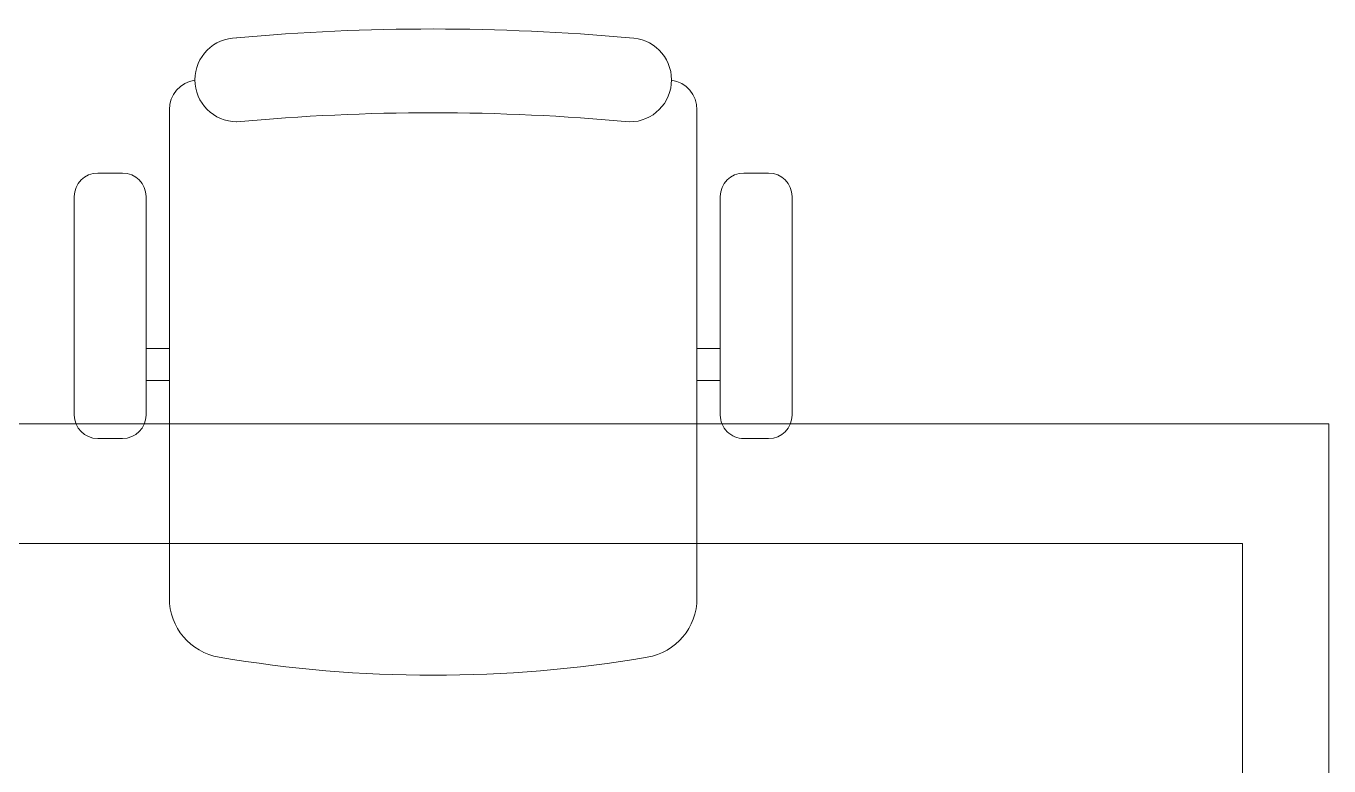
# Model space of a CAD drawing. Header units: metres. Extents: x 75097 to 220695, y -1557923 to -1361206.
# Drawn here: x 89161 to 90250, y -1447359 to -1446740 of the extents above; entities that cross this region are included whole.
import ezdxf

# ---------------------------------------------------------------- set-up
doc = ezdxf.new("R2010")
doc.units = ezdxf.units.M
doc.layers.get('0').update_dxf_attribs({"lineweight": 0})
doc.layers.add('A-100 - Copy$0$Medical Equipment and Furniture', color=8, linetype='Continuous', lineweight=0)
doc.layers.add('A-100 - Copy$0$NEW', color=8, linetype='Continuous', lineweight=5)

# ---------------------------------------------------------------- blocks, each defined once
blk = doc.blocks.new('*X81')
for p, q in [((5, 3), (5, 3)), ((5, 3), (5, 3)), ((5, 3), (5, 3)), ((5, 3), (5, 3)), ((5, 3), (5, 3)), ((5, 3), (5, 3)), ((5, 3), (5, 3)), ((5, 3), (5, 3)), ((5, 3), (5, 3)), ((5, 3), (5, 3)), ((5, 3), (5, 3)), ((5, 3), (5, 3)), ((5, 3), (5, 3)), ((5, 3), (5, 3)), ((5, 3), (5, 3)), ((5, 3), (5, 3)), ((5, 3), (5, 3)), ((5, 3), (5, 3)), ((5, 3), (5, 3)), ((5, 3), (5, 3)), ((5, 3), (5, 3)), ((5, 3), (5, 3)), ((5, 3), (5, 3)), ((5, 3), (5, 3)), ((5, 3), (5, 3)), ((5, 3), (5, 3)), ((5, 3), (5, 3)), ((5, 3), (5, 3)), ((5, 3), (5, 3)), ((5, 3), (5, 3)), ((5, 3), (5, 3)), ((5, 3), (5, 3)), ((5, 3), (5, 3)), ((5, 3), (5, 3)), ((5, 3), (5, 3)), ((5, 3), (5, 3)), ((5, 3), (5, 3)), ((5, 3), (5, 3)), ((5, 3), (5, 3)), ((5, 3), (5, 3)), ((5, 3), (5, 3)), ((5, 3), (5, 3)), ((5, 3), (5, 3)), ((5, 3), (5, 3)), ((5, 3), (5, 3)), ((5, 3), (5, 3)), ((5, 3), (5, 3)), ((5, 3), (5, 3)), ((5, 3), (5, 3)), ((5, 3), (5, 3)), ((5, 3), (5, 3)), ((5, 3), (5, 3)), ((5, 3), (5, 3)), ((5, 3), (5, 3)), ((5, 3), (5, 3)), ((5, 3), (5, 3)), ((5, 3), (5, 3)), ((5, 3), (5, 3)), ((5, 3), (5, 3)), ((5, 3), (5, 3)), ((5, 3), (5, 3)), ((5, 3), (5, 3)), ((5, 3), (5, 3)), ((5, 3), (5, 3)), ((5, 3), (5, 3)), ((5, 3), (5, 3)), ((6, 3), (5, 3)), ((5, 3), (5, 3)), ((6, 3), (5, 3)), ((5, 3), (5, 3)), ((6, 3), (5, 3)), ((5, 3), (5, 3)), ((6, 3), (5, 3)), ((5, 3), (5, 3)), ((5, 3), (5, 3)), ((5, 3), (5, 3)), ((5, 3), (5, 3)), ((5, 3), (5, 3)), ((5, 3), (5, 3)), ((5, 3), (5, 3)), ((5, 3), (5, 3)), ((5, 3), (5, 3)), ((5, 3), (5, 3)), ((5, 3), (5, 3)), ((5, 3), (5, 3)), ((5, 3), (5, 3)), ((5, 3), (5, 3)), ((5, 3), (5, 3)), ((5, 3), (5, 3)), ((5, 3), (5, 3)), ((5, 3), (5, 3)), ((5, 3), (5, 3)), ((5, 3), (5, 3)), ((5, 3), (5, 3)), ((5, 3), (5, 3)), ((5, 3), (5, 3)), ((6, 3), (6, 3)), ((6, 3), (6, 3)), ((6, 3), (6, 3)), ((6, 3), (6, 3)), ((6, 3), (6, 3)), ((6, 3), (6, 3)), ((6, 3), (6, 3)), ((6, 3), (6, 3)), ((6, 3), (6, 3)), ((6, 3), (6, 3)), ((6, 3), (6, 3)), ((6, 3), (6, 3)), ((6, 3), (6, 3)), ((6, 3), (6, 3)), ((6, 3), (6, 3)), ((6, 3), (6, 3)), ((6, 3), (6, 3)), ((6, 3), (6, 3)), ((6, 3), (6, 3)), ((6, 3), (6, 3)), ((6, 3), (6, 3)), ((6, 3), (6, 3)), ((6, 3), (6, 3)), ((6, 3), (6, 3)), ((6, 3), (6, 3)), ((6, 3), (6, 3)), ((6, 3), (6, 3)), ((6, 3), (6, 3)), ((6, 3), (6, 3)), ((6, 3), (6, 3)), ((6, 3), (6, 3)), ((6, 3), (6, 3)), ((6, 3), (6, 3)), ((6, 3), (6, 3)), ((6, 3), (6, 3)), ((6, 3), (6, 3)), ((6, 3), (6, 3)), ((6, 3), (6, 3)), ((6, 3), (6, 3)), ((6, 3), (6, 3)), ((6, 3), (6, 3)), ((6, 3), (6, 3)), ((6, 3), (6, 3)), ((6, 3), (6, 3)), ((6, 3), (6, 3)), ((6, 3), (6, 3)), ((6, 3), (6, 3)), ((6, 3), (6, 3)), ((6, 3), (6, 3)), ((6, 3), (6, 3)), ((6, 3), (6, 3)), ((6, 3), (6, 3)), ((6, 3), (6, 3)), ((6, 3), (6, 3)), ((6, 3), (6, 3)), ((6, 3), (6, 3)), ((6, 3), (6, 3)), ((6, 3), (6, 3)), ((6, 3), (6, 3)), ((6, 3), (6, 3)), ((6, 3), (6, 3)), ((6, 3), (6, 3)), ((6, 3), (6, 3)), ((6, 3), (6, 3)), ((6, 3), (6, 3)), ((6, 3), (6, 3)), ((6, 3), (6, 3)), ((6, 3), (6, 3)), ((6, 3), (6, 3)), ((6, 3), (6, 3)), ((6, 3), (6, 3)), ((6, 3), (6, 3)), ((6, 3), (6, 3)), ((6, 3), (6, 3)), ((6, 3), (6, 3)), ((6, 3), (6, 3)), ((6, 3), (6, 3)), ((6, 3), (6, 3)), ((6, 3), (6, 3)), ((6, 3), (6, 3)), ((6, 3), (6, 3)), ((6, 3), (6, 3)), ((6, 3), (6, 3)), ((6, 3), (6, 3)), ((6, 3), (6, 3)), ((6, 3), (6, 3)), ((6, 3), (6, 3)), ((6, 3), (6, 3)), ((6, 3), (6, 3)), ((6, 3), (6, 3)), ((6, 3), (6, 3)), ((6, 3), (6, 3)), ((6, 3), (6, 3)), ((6, 3), (6, 3)), ((6, 3), (6, 3)), ((6, 3), (6, 3)), ((6, 3), (6, 3)), ((6, 3), (6, 3)), ((6, 3), (6, 3)), ((6, 3), (6, 3)), ((6, 3), (6, 3)), ((6, 3), (6, 3)), ((6, 3), (6, 3)), ((6, 3), (6, 3)), ((6, 3), (6, 3)), ((6, 3), (6, 3)), ((6, 3), (6, 3)), ((6, 3), (6, 3)), ((6, 3), (6, 3)), ((6, 3), (6, 3)), ((6, 3), (6, 3)), ((6, 3), (6, 3)), ((6, 3), (6, 3)), ((6, 3), (6, 3)), ((6, 3), (6, 3)), ((6, 3), (6, 3)), ((6, 3), (6, 3)), ((6, 3), (6, 3)), ((6, 3), (6, 3)), ((6, 3), (6, 3)), ((6, 3), (6, 3)), ((6, 3), (6, 3)), ((6, 3), (6, 3)), ((6, 3), (6, 3)), ((6, 3), (6, 3)), ((6, 3), (6, 3)), ((6, 3), (6, 3)), ((6, 3), (6, 3)), ((6, 3), (6, 3)), ((6, 3), (6, 3)), ((6, 3), (6, 3)), ((6, 3), (6, 3)), ((6, 3), (6, 3)), ((6, 3), (6, 3)), ((6, 3), (6, 3)), ((6, 3), (6, 3)), ((6, 3), (6, 3)), ((6, 3), (6, 3)), ((6, 3), (6, 3)), ((6, 3), (6, 3)), ((6, 3), (6, 3)), ((6, 3), (6, 3)), ((6, 3), (6, 3)), ((6, 3), (6, 3)), ((6, 3), (6, 3)), ((6, 3), (6, 3)), ((6, 3), (6, 3)), ((6, 3), (6, 3)), ((6, 3), (6, 3)), ((6, 3), (6, 3)), ((6, 3), (6, 3)), ((6, 3), (6, 3)), ((6, 3), (6, 3)), ((6, 3), (6, 3)), ((6, 3), (6, 3)), ((6, 3), (6, 3)), ((6, 3), (6, 3)), ((6, 3), (6, 3)), ((6, 3), (6, 3)), ((6, 3), (6, 3)), ((6, 3), (6, 3)), ((6, 3), (6, 3)), ((6, 3), (6, 3)), ((6, 3), (6, 3)), ((6, 3), (6, 3)), ((6, 3), (6, 3)), ((6, 3), (6, 3)), ((6, 3), (6, 3)), ((6, 3), (6, 3)), ((6, 3), (6, 3)), ((6, 3), (6, 3)), ((6, 3), (6, 3)), ((6, 3), (6, 3)), ((6, 3), (6, 3)), ((6, 3), (6, 3)), ((6, 3), (6, 3)), ((6, 3), (6, 3)), ((6, 3), (6, 3)), ((6, 3), (6, 3)), ((6, 3), (6, 3)), ((6, 3), (6, 3)), ((6, 3), (6, 3)), ((6, 3), (6, 3)), ((6, 3), (6, 3)), ((6, 3), (6, 3)), ((6, 3), (6, 3)), ((6, 3), (6, 3)), ((6, 3), (6, 3)), ((6, 3), (6, 3)), ((6, 3), (6, 3)), ((6, 3), (6, 3)), ((6, 3), (6, 3)), ((6, 3), (6, 3)), ((6, 3), (6, 3)), ((6, 3), (6, 3)), ((6, 3), (6, 3)), ((6, 3), (6, 3)), ((6, 3), (6, 3)), ((6, 3), (6, 3)), ((6, 3), (6, 3)), ((6, 3), (6, 3)), ((6, 3), (6, 3)), ((6, 3), (6, 3)), ((6, 3), (6, 3)), ((6, 3), (5, 3)), ((6, 3), (5, 3)), ((6, 3), (5, 3)), ((6, 3), (5, 3)), ((6, 3), (5, 3)), ((6, 3), (6, 3)), ((6, 3), (6, 3)), ((6, 3), (6, 3)), ((6, 3), (6, 3)), ((6, 3), (6, 3)), ((6, 3), (6, 3)), ((6, 3), (6, 3)), ((6, 3), (6, 3)), ((6, 3), (6, 3)), ((6, 3), (6, 3)), ((6, 3), (6, 3)), ((6, 3), (6, 3)), ((6, 3), (6, 3)), ((6, 3), (6, 3)), ((6, 3), (6, 3)), ((6, 3), (6, 3)), ((6, 3), (6, 3)), ((6, 3), (6, 3)), ((6, 3), (6, 3)), ((6, 3), (6, 3)), ((6, 3), (6, 3)), ((6, 3), (6, 3)), ((6, 3), (6, 3)), ((6, 3), (6, 3)), ((6, 3), (6, 3)), ((6, 3), (6, 3)), ((6, 3), (6, 3)), ((6, 3), (6, 3)), ((6, 3), (6, 3)), ((6, 3), (6, 3)), ((6, 3), (6, 3)), ((6, 3), (6, 3)), ((6, 3), (6, 3)), ((6, 3), (6, 3)), ((6, 3), (6, 3)), ((6, 3), (6, 3)), ((6, 3), (6, 3)), ((6, 3), (6, 3)), ((6, 3), (6, 3)), ((6, 3), (6, 3)), ((6, 3), (6, 3)), ((6, 3), (6, 3)), ((6, 3), (6, 3)), ((6, 3), (6, 3)), ((6, 3), (6, 3)), ((6, 3), (6, 3)), ((6, 3), (6, 3)), ((6, 3), (6, 3)), ((6, 3), (6, 3)), ((6, 3), (6, 3)), ((6, 3), (6, 3)), ((6, 3), (6, 3)), ((6, 3), (6, 3)), ((6, 3), (6, 3)), ((6, 3), (6, 3)), ((6, 3), (6, 3)), ((6, 3), (6, 3)), ((6, 3), (6, 3)), ((6, 3), (6, 3)), ((6, 3), (6, 3)), ((6, 3), (6, 3)), ((6, 3), (6, 3)), ((6, 3), (6, 3)), ((6, 3), (6, 3)), ((6, 3), (6, 3)), ((6, 3), (6, 3)), ((6, 3), (6, 3)), ((6, 3), (6, 3)), ((6, 3), (6, 3)), ((6, 3), (6, 3)), ((6, 3), (6, 3)), ((6, 3), (6, 3)), ((6, 3), (6, 3)), ((6, 3), (6, 3)), ((6, 3), (6, 3)), ((6, 3), (6, 3)), ((6, 3), (6, 3)), ((6, 3), (6, 3)), ((6, 3), (6, 3)), ((6, 3), (6, 3)), ((6, 3), (6, 3)), ((6, 3), (6, 3)), ((6, 3), (6, 3)), ((6, 3), (6, 3)), ((6, 3), (6, 3)), ((6, 3), (6, 3)), ((6, 3), (6, 3)), ((6, 3), (6, 3)), ((6, 3), (6, 3)), ((6, 3), (6, 3)), ((6, 3), (6, 3)), ((6, 3), (6, 3)), ((6, 3), (6, 3)), ((6, 3), (6, 3)), ((6, 3), (6, 3)), ((6, 3), (6, 3)), ((6, 3), (6, 3)), ((6, 3), (6, 3)), ((6, 3), (6, 3)), ((6, 3), (6, 3)), ((6, 3), (6, 3)), ((6, 3), (6, 3)), ((6, 3), (6, 3)), ((6, 3), (6, 3)), ((6, 3), (6, 3)), ((6, 3), (6, 3)), ((6, 3), (6, 3)), ((6, 3), (6, 3)), ((6, 3), (6, 3)), ((6, 3), (6, 3)), ((6, 3), (6, 3)), ((6, 3), (6, 3)), ((6, 3), (6, 3)), ((6, 3), (6, 3)), ((6, 3), (6, 3)), ((6, 3), (6, 3)), ((6, 3), (6, 3)), ((6, 3), (6, 3)), ((6, 3), (6, 3)), ((6, 3), (6, 3)), ((6, 3), (6, 3)), ((6, 3), (6, 3)), ((6, 3), (6, 3)), ((6, 3), (6, 3)), ((6, 3), (6, 3)), ((6, 3), (6, 3)), ((6, 3), (6, 3)), ((6, 3), (6, 3)), ((6, 3), (6, 3)), ((6, 3), (6, 3)), ((6, 3), (6, 3)), ((6, 3), (6, 3)), ((6, 3), (6, 3)), ((6, 3), (6, 3)), ((6, 3), (6, 3)), ((6, 3), (6, 3)), ((6, 3), (6, 3)), ((6, 3), (6, 3)), ((6, 3), (6, 3)), ((6, 3), (6, 3)), ((6, 3), (6, 3)), ((6, 3), (6, 3)), ((6, 3), (6, 3)), ((6, 3), (6, 3)), ((6, 3), (6, 3)), ((6, 3), (6, 3)), ((6, 3), (6, 3)), ((6, 3), (6, 3)), ((6, 3), (6, 3)), ((6, 3), (6, 3)), ((6, 3), (6, 3)), ((6, 3), (6, 3)), ((6, 3), (6, 3)), ((6, 3), (6, 3)), ((6, 3), (6, 3)), ((6, 3), (6, 3)), ((6, 3), (6, 3)), ((6, 3), (6, 3)), ((6, 3), (6, 3)), ((6, 3), (6, 3)), ((6, 3), (6, 3)), ((6, 3), (6, 3)), ((6, 3), (6, 3)), ((6, 3), (6, 3)), ((6, 3), (6, 3)), ((6, 3), (6, 3)), ((6, 3), (6, 3)), ((6, 3), (6, 3)), ((6, 3), (6, 3)), ((6, 3), (6, 3)), ((6, 3), (6, 3)), ((6, 3), (6, 3)), ((6, 3), (6, 3)), ((6, 3), (6, 3)), ((6, 3), (6, 3)), ((6, 3), (6, 3)), ((6, 3), (6, 3)), ((6, 3), (6, 3)), ((6, 3), (6, 3)), ((6, 3), (6, 3)), ((6, 3), (6, 3)), ((6, 3), (6, 3)), ((6, 3), (6, 3)), ((6, 3), (6, 3)), ((6, 3), (6, 3)), ((6, 3), (6, 3)), ((6, 3), (6, 3)), ((6, 3), (6, 3)), ((6, 3), (6, 3)), ((6, 3), (6, 3)), ((6, 3), (6, 3)), ((6, 3), (6, 3)), ((6, 3), (6, 3)), ((6, 3), (6, 3)), ((6, 3), (6, 3)), ((6, 3), (6, 3)), ((6, 3), (6, 3)), ((6, 3), (6, 3)), ((6, 3), (6, 3)), ((6, 3), (6, 3)), ((6, 3), (6, 3)), ((6, 3), (6, 3)), ((6, 3), (6, 3)), ((6, 3), (6, 3)), ((6, 3), (6, 3)), ((6, 3), (6, 3)), ((6, 3), (6, 3)), ((6, 3), (6, 3)), ((6, 3), (6, 3)), ((6, 3), (6, 3)), ((6, 3), (6, 3)), ((6, 3), (6, 3)), ((6, 3), (6, 3)), ((6, 3), (6, 3)), ((6, 3), (6, 3)), ((6, 3), (6, 3)), ((6, 3), (6, 3)), ((6, 3), (6, 3)), ((6, 3), (6, 3)), ((6, 3), (6, 3)), ((6, 3), (6, 3)), ((6, 3), (6, 3)), ((6, 3), (6, 3)), ((6, 3), (6, 3)), ((6, 3), (6, 3)), ((6, 3), (6, 3)), ((6, 3), (6, 3)), ((6, 3), (6, 3)), ((6, 3), (6, 3)), ((6, 3), (6, 3)), ((6, 3), (6, 3)), ((6, 3), (6, 3)), ((6, 3), (6, 3)), ((6, 3), (6, 3)), ((6, 3), (6, 3)), ((6, 3), (6, 3)), ((6, 3), (6, 3)), ((6, 3), (6, 3)), ((6, 3), (6, 3)), ((6, 3), (6, 3)), ((6, 3), (6, 3)), ((6, 3), (6, 3)), ((6, 3), (6, 3)), ((6, 3), (6, 3)), ((6, 3), (6, 3)), ((6, 3), (6, 3)), ((6, 3), (6, 3)), ((6, 3), (6, 3)), ((6, 3), (6, 3)), ((6, 3), (6, 3)), ((6, 3), (6, 3)), ((6, 3), (6, 3)), ((6, 3), (6, 3)), ((6, 3), (6, 3)), ((6, 3), (6, 3)), ((6, 3), (6, 3)), ((6, 3), (6, 3)), ((6, 3), (6, 3)), ((6, 3), (6, 3)), ((6, 3), (6, 3)), ((6, 3), (6, 3)), ((6, 3), (6, 3)), ((6, 3), (6, 3)), ((6, 3), (6, 3)), ((6, 3), (6, 3)), ((6, 3), (6, 3)), ((6, 3), (6, 3)), ((6, 3), (6, 3)), ((6, 3), (6, 3)), ((6, 3), (6, 3)), ((6, 3), (6, 3)), ((6, 3), (6, 3)), ((6, 3), (6, 3)), ((6, 3), (6, 3)), ((6, 3), (6, 3)), ((6, 3), (6, 3)), ((6, 3), (6, 3)), ((6, 3), (6, 3)), ((6, 3), (6, 3)), ((6, 3), (6, 3)), ((6, 3), (6, 3)), ((6, 3), (6, 3)), ((6, 3), (6, 3)), ((6, 3), (6, 3)), ((6, 3), (6, 3)), ((6, 3), (6, 3)), ((6, 3), (6, 3)), ((6, 3), (6, 3)), ((6, 3), (6, 3)), ((6, 3), (6, 3)), ((6, 3), (6, 3)), ((6, 3), (6, 3)), ((6, 3), (6, 3)), ((6, 3), (6, 3)), ((6, 3), (6, 3)), ((6, 3), (6, 3)), ((6, 3), (6, 3)), ((6, 3), (6, 3)), ((6, 3), (6, 3)), ((6, 3), (6, 3)), ((6, 3), (6, 3)), ((6, 3), (6, 3)), ((6, 3), (6, 3)), ((6, 3), (6, 3)), ((6, 3), (6, 3)), ((6, 3), (6, 3)), ((6, 3), (6, 3)), ((6, 3), (6, 3)), ((6, 3), (6, 3)), ((6, 3), (6, 3)), ((6, 3), (6, 3)), ((6, 3), (6, 3)), ((6, 3), (6, 3)), ((6, 3), (6, 3)), ((6, 3), (6, 3)), ((6, 3), (6, 3)), ((6, 3), (6, 3))]:
    blk.add_line(p, q)
blk = doc.blocks.new('*X82')
for p, q in [((13, 1), (13, 1)), ((13, 1), (13, 1)), ((13, 1), (13, 1)), ((13, 1), (13, 1)), ((13, 1), (13, 1)), ((13, 1), (13, 1)), ((13, 1), (13, 1)), ((13, 1), (13, 1)), ((13, 1), (13, 1)), ((13, 1), (13, 1)), ((13, 1), (13, 1)), ((13, 1), (13, 1)), ((13, 1), (13, 1)), ((13, 1), (13, 1)), ((13, 1), (13, 1)), ((13, 1), (14, 1)), ((13, 1), (14, 1)), ((13, 1), (14, 1)), ((13, 1), (13, 1)), ((13, 1), (13, 1)), ((13, 1), (13, 1)), ((13, 1), (13, 1)), ((13, 1), (13, 1)), ((13, 1), (13, 1)), ((13, 1), (13, 1)), ((13, 1), (13, 1)), ((13, 1), (13, 1)), ((13, 1), (13, 1)), ((13, 1), (13, 1)), ((13, 1), (13, 1)), ((13, 1), (13, 1)), ((13, 1), (13, 1)), ((13, 1), (13, 1)), ((13, 1), (13, 1)), ((13, 1), (13, 1)), ((13, 1), (13, 1)), ((13, 1), (13, 1)), ((13, 1), (13, 1)), ((13, 1), (13, 1)), ((13, 1), (13, 1)), ((13, 1), (13, 1)), ((13, 1), (13, 1)), ((13, 1), (13, 1)), ((13, 1), (13, 1)), ((13, 1), (13, 1)), ((13, 1), (13, 1)), ((13, 1), (13, 1)), ((13, 1), (13, 1)), ((13, 1), (13, 1)), ((13, 1), (13, 1)), ((13, 1), (13, 1)), ((13, 1), (13, 1)), ((13, 1), (13, 1)), ((13, 1), (13, 1)), ((13, 1), (13, 1)), ((13, 1), (13, 1)), ((13, 1), (13, 1)), ((13, 1), (13, 1)), ((13, 1), (13, 1)), ((13, 1), (13, 1)), ((13, 1), (13, 1)), ((13, 1), (13, 1)), ((13, 1), (13, 1)), ((13, 1), (13, 1)), ((13, 1), (13, 1)), ((13, 1), (13, 1)), ((13, 1), (13, 1)), ((13, 1), (13, 1)), ((13, 1), (13, 1)), ((13, 1), (13, 1)), ((13, 1), (13, 1)), ((13, 1), (13, 1)), ((13, 1), (13, 1)), ((13, 1), (13, 1)), ((13, 1), (13, 1)), ((13, 1), (13, 1)), ((13, 1), (13, 1)), ((13, 1), (13, 1)), ((13, 1), (13, 1)), ((13, 1), (13, 1)), ((13, 1), (13, 1)), ((13, 1), (13, 1)), ((13, 1), (13, 1)), ((13, 1), (13, 1)), ((13, 1), (13, 1)), ((13, 1), (13, 1)), ((13, 1), (13, 1)), ((13, 1), (13, 1)), ((13, 1), (13, 1)), ((13, 1), (13, 1)), ((13, 1), (13, 1)), ((13, 1), (13, 1)), ((13, 1), (13, 1)), ((13, 1), (13, 1)), ((13, 1), (13, 1)), ((13, 1), (13, 1)), ((13, 1), (13, 1)), ((13, 1), (13, 1)), ((13, 1), (13, 1)), ((13, 1), (13, 1)), ((13, 1), (13, 1)), ((13, 1), (13, 1)), ((13, 1), (13, 1)), ((13, 1), (13, 1)), ((13, 1), (13, 1)), ((13, 1), (13, 1)), ((13, 1), (13, 1)), ((13, 1), (13, 1)), ((13, 1), (13, 1)), ((13, 1), (13, 1)), ((13, 1), (13, 1)), ((13, 1), (13, 1)), ((13, 1), (13, 1)), ((13, 1), (13, 1)), ((13, 1), (13, 1)), ((13, 1), (13, 1)), ((13, 1), (13, 1)), ((13, 1), (13, 1)), ((13, 1), (13, 1)), ((13, 1), (13, 1)), ((13, 1), (13, 1)), ((13, 1), (13, 1)), ((13, 1), (13, 1)), ((13, 1), (14, 1)), ((13, 0), (13, 0)), ((13, 0), (13, 0)), ((13, 0), (13, 0)), ((13, 0), (13, 0)), ((13, 0), (13, 0)), ((13, 0), (13, 0)), ((13, 0), (13, 0)), ((13, 0), (13, 0)), ((13, 0), (13, 0)), ((13, 0), (13, 0)), ((13, 0), (13, 0)), ((13, 0), (13, 0)), ((13, 0), (13, 0)), ((13, 0), (13, 0)), ((13, 0), (13, 0)), ((13, 0), (13, 0)), ((13, 0), (13, 0)), ((13, 0), (13, 0)), ((13, 0), (13, 0)), ((13, 0), (13, 0)), ((13, 0), (13, 0)), ((13, 0), (13, 0)), ((13, 0), (13, 0)), ((13, 0), (13, 0)), ((13, 0), (13, 0)), ((13, 0), (13, 0)), ((13, 0), (13, 0)), ((13, 0), (13, 0)), ((13, 0), (13, 0)), ((13, 0), (13, 0)), ((13, 0), (13, 0)), ((13, 0), (13, 0)), ((13, 0), (13, 0)), ((13, 0), (13, 0)), ((13, 0), (13, 0)), ((13, 0), (13, 0)), ((13, 0), (13, 0)), ((13, 0), (13, 0)), ((13, 0), (13, 0)), ((13, 0), (13, 0)), ((13, 0), (13, 0)), ((13, 0), (13, 0)), ((13, 0), (13, 0)), ((13, 0), (13, 0)), ((13, 0), (13, 0)), ((13, 0), (13, 0)), ((13, 0), (13, 0)), ((13, 0), (13, 0)), ((13, 0), (14, 0)), ((13, 0), (14, 0)), ((13, 0), (13, 0)), ((13, 0), (14, 0)), ((14, 1), (14, 1)), ((14, 1), (14, 1)), ((14, 1), (14, 1)), ((14, 1), (14, 1)), ((14, 1), (14, 1)), ((14, 1), (14, 1)), ((14, 1), (14, 1)), ((14, 1), (14, 1)), ((14, 1), (14, 1)), ((14, 1), (14, 1)), ((14, 1), (14, 1)), ((14, 1), (14, 1)), ((14, 1), (14, 1)), ((14, 1), (14, 1)), ((14, 1), (14, 1)), ((14, 1), (14, 1)), ((14, 1), (14, 1)), ((14, 1), (14, 1)), ((14, 1), (14, 1)), ((14, 1), (14, 1)), ((14, 1), (14, 1)), ((14, 1), (14, 1)), ((14, 1), (14, 1)), ((14, 1), (14, 1)), ((14, 1), (14, 1)), ((14, 1), (14, 1)), ((14, 1), (14, 1)), ((14, 1), (14, 1)), ((14, 1), (14, 1)), ((14, 1), (14, 1)), ((14, 1), (14, 1)), ((14, 1), (14, 1)), ((14, 1), (14, 1)), ((14, 1), (14, 1)), ((14, 1), (14, 1)), ((14, 1), (14, 1)), ((14, 1), (14, 1)), ((14, 1), (14, 1)), ((14, 1), (14, 1)), ((14, 1), (14, 1)), ((14, 1), (14, 1)), ((14, 1), (14, 1)), ((14, 1), (14, 1)), ((14, 1), (14, 1)), ((14, 1), (14, 1)), ((14, 1), (14, 1)), ((14, 1), (14, 1)), ((14, 1), (14, 1)), ((14, 1), (14, 1)), ((14, 1), (14, 1)), ((14, 1), (14, 1)), ((14, 1), (14, 1)), ((14, 1), (14, 1)), ((14, 1), (14, 1)), ((14, 1), (14, 1)), ((14, 1), (14, 1)), ((14, 1), (14, 1)), ((14, 1), (14, 1)), ((14, 1), (14, 1)), ((14, 1), (14, 1)), ((14, 1), (14, 1)), ((14, 1), (14, 1)), ((14, 1), (14, 1)), ((14, 1), (14, 1)), ((14, 1), (14, 1)), ((14, 1), (14, 1)), ((14, 1), (14, 1)), ((14, 1), (14, 1)), ((14, 1), (14, 1)), ((14, 1), (14, 1)), ((14, 1), (14, 1)), ((14, 1), (14, 1)), ((14, 1), (14, 1)), ((14, 1), (14, 1)), ((14, 1), (14, 1)), ((14, 1), (14, 1)), ((14, 1), (14, 1)), ((14, 1), (14, 1)), ((14, 1), (14, 1)), ((14, 1), (14, 1)), ((14, 1), (14, 1)), ((14, 1), (14, 1)), ((14, 1), (14, 1)), ((14, 1), (14, 1)), ((14, 1), (14, 1)), ((14, 1), (14, 1)), ((14, 1), (14, 1)), ((14, 1), (14, 1)), ((14, 1), (14, 1)), ((14, 1), (14, 1)), ((14, 1), (14, 1)), ((14, 1), (14, 1)), ((14, 1), (14, 1)), ((14, 1), (14, 1)), ((14, 0), (14, 0)), ((14, 0), (14, 0)), ((14, 0), (14, 0)), ((14, 0), (14, 0)), ((14, 0), (14, 0)), ((14, 0), (14, 0)), ((14, 0), (14, 0)), ((14, 0), (14, 0)), ((14, 0), (14, 0)), ((14, 0), (14, 0)), ((14, 0), (14, 0)), ((14, 0), (14, 0)), ((14, 0), (14, 0)), ((14, 0), (14, 0)), ((14, 0), (14, 0)), ((14, 0), (14, 0)), ((14, 0), (14, 0)), ((14, 0), (14, 0)), ((14, 0), (14, 0)), ((14, 0), (14, 0)), ((14, 0), (14, 0)), ((14, 0), (14, 0)), ((14, 0), (14, 0)), ((14, 0), (14, 0)), ((14, 0), (14, 0)), ((14, 0), (14, 0)), ((14, 0), (14, 0)), ((14, 0), (14, 0)), ((14, 0), (14, 0)), ((14, 0), (14, 0)), ((14, 0), (14, 0)), ((14, 0), (14, 0)), ((14, 0), (14, 0)), ((14, 0), (14, 0)), ((14, 0), (14, 0)), ((14, 0), (14, 0)), ((14, 0), (14, 0)), ((14, 0), (14, 0)), ((14, 0), (14, 0)), ((14, 0), (14, 0)), ((14, 0), (14, 0)), ((14, 0), (14, 0)), ((14, 0), (14, 0)), ((14, 0), (14, 0)), ((14, 0), (14, 0)), ((14, 0), (14, 0)), ((14, 0), (14, 0)), ((14, 0), (14, 0)), ((13, 0), (13, 0)), ((13, 0), (14, 0)), ((13, 0), (13, 0)), ((13, 0), (14, 0)), ((13, 0), (13, 0)), ((13, 0), (14, 0)), ((13, 0), (13, 0)), ((13, 0), (13, 0)), ((13, 0), (13, 0)), ((13, 0), (13, 0)), ((13, 0), (14, 0)), ((13, 0), (13, 0)), ((13, 0), (14, 0)), ((13, 0), (13, 0)), ((13, 0), (14, 0)), ((13, 0), (13, 0)), ((13, 0), (14, 0)), ((13, 0), (13, 0)), ((13, 0), (14, 0)), ((13, 0), (13, 0)), ((13, 0), (14, 0)), ((13, 0), (13, 0)), ((13, 0), (14, 0)), ((13, 0), (13, 0)), ((13, 0), (13, 0)), ((13, 0), (13, 0)), ((13, 0), (14, 0)), ((13, 0), (13, 0)), ((13, 0), (14, 0)), ((13, 0), (13, 0)), ((13, 0), (14, 0)), ((13, 0), (13, 0)), ((13, 0), (14, 0)), ((13, 0), (13, 0)), ((13, 0), (13, 0)), ((13, 0), (13, 0)), ((13, 0), (13, 0)), ((13, 0), (13, 0)), ((13, 0), (13, 0)), ((13, 0), (13, 0)), ((13, 0), (13, 0)), ((13, 0), (13, 0)), ((13, 0), (13, 0)), ((13, 0), (13, 0)), ((13, 0), (13, 0)), ((13, 0), (13, 0)), ((13, 0), (13, 0)), ((13, 0), (13, 0)), ((13, 0), (13, 0)), ((13, 0), (13, 0)), ((13, 0), (13, 0)), ((13, 0), (13, 0)), ((13, 0), (13, 0)), ((13, 0), (13, 0)), ((13, 0), (13, 0)), ((13, 0), (13, 0)), ((13, 0), (13, 0)), ((13, 0), (13, 0)), ((13, 0), (13, 0)), ((13, 0), (13, 0)), ((13, 0), (13, 0)), ((13, 0), (13, 0)), ((13, 0), (13, 0)), ((13, 0), (13, 0)), ((13, -1), (13, -1)), ((13, -1), (13, -1)), ((13, -1), (13, -1)), ((13, -1), (13, -1)), ((13, -1), (13, -1)), ((13, -1), (14, -1)), ((13, -1), (13, -1)), ((14, 0), (14, 0)), ((14, 0), (14, 0)), ((14, 0), (14, 0)), ((14, 0), (14, 0)), ((14, 0), (14, 0)), ((14, 0), (14, 0)), ((14, 0), (14, 0)), ((14, 0), (14, 0)), ((14, 0), (14, 0)), ((14, 0), (14, 0)), ((14, 0), (14, 0)), ((14, 0), (14, 0)), ((14, 0), (14, 0)), ((14, 0), (14, 0)), ((14, 0), (14, 0)), ((13, 0), (14, 0)), ((14, 0), (14, 0)), ((14, 0), (14, 0)), ((14, 0), (14, 0)), ((14, 0), (14, 0)), ((14, 0), (14, 0)), ((14, 0), (14, 0)), ((14, 0), (14, 0)), ((14, 0), (14, 0)), ((14, 0), (14, 0)), ((14, 0), (14, 0)), ((14, 0), (14, 0)), ((14, 0), (14, 0)), ((14, 0), (14, 0)), ((14, 0), (14, 0)), ((14, 0), (14, 0)), ((14, 0), (14, 0)), ((14, 0), (14, 0)), ((14, 0), (14, 0)), ((14, 0), (14, 0)), ((14, 0), (14, 0)), ((14, 0), (14, 0)), ((14, 0), (14, 0)), ((14, 0), (14, 0)), ((14, 0), (14, 0)), ((14, 0), (14, 0)), ((14, 0), (14, 0)), ((14, 0), (14, 0)), ((14, 0), (14, 0)), ((14, 0), (14, 0)), ((14, 0), (14, 0)), ((14, 0), (14, 0)), ((14, 0), (14, 0)), ((14, 0), (14, 0)), ((14, 0), (14, 0)), ((14, -1), (14, -1)), ((14, -1), (14, -1)), ((14, -1), (14, -1)), ((14, -1), (14, -1)), ((14, -1), (14, -1))]:
    blk.add_line(p, q)
blk = doc.blocks.new('A-100 - Copy$0$GF21018-P')
for p, q in [((-0.2207, 0.4756), (-0.2207, 0.0675)), ((0.2205, 0.4756), (0.2205, 0.0675)), ((-0.2806, 0.3422), (-0.2598, 0.3422)), ((0.2596, 0.3422), (0.2804, 0.3422)), ((-0.3002, 0.3226), (-0.3002, 0.14)), ((-0.2402, 0.3226), (-0.2402, 0.14)), ((0.24, 0.3226), (0.24, 0.14)), ((0.3, 0.3226), (0.3, 0.14)), ((-0.2402, 0.2937), (-0.2207, 0.2937)), ((0.2205, 0.2937), (0.24, 0.2937)), ((-0.2402, 0.2671), (-0.2207, 0.2671)), ((0.2205, 0.2671), (0.24, 0.2671)), ((-0.2806, 0.1204), (-0.2598, 0.1204)), ((0.2596, 0.1204), (0.2804, 0.1204))]:
    blk.add_line(p, q)
for points in [[(0.24, 0.2937), (0.24, 0.2937), (0.24, 0.2937), (0.24, 0.2937), (0.24, 0.2937), (0.24, 0.2937), (0.24, 0.2937), (0.24, 0.2937), (0.24, 0.2937), (0.24, 0.2937), (0.24, 0.2937), (0.24, 0.2937), (0.24, 0.2937), (0.24, 0.2937), (0.24, 0.2937), (0.24, 0.2937), (0.24, 0.2937), (0.24, 0.2937), (0.24, 0.2937), (0.24, 0.2937), (0.24, 0.2937), (0.24, 0.2937), (0.24, 0.2937), (0.24, 0.2937), (0.24, 0.2937), (0.24, 0.2937), (0.24, 0.2937), (0.24, 0.2937), (0.24, 0.2937), (0.24, 0.2937), (0.24, 0.2937), (0.24, 0.2937), (0.24, 0.2937), (0.24, 0.2937), (0.24, 0.2937), (0.24, 0.2937), (0.24, 0.2937), (0.24, 0.2937), (0.24, 0.2937), (0.24, 0.2937), (0.24, 0.2937), (0.24, 0.2937), (0.24, 0.2937), (0.24, 0.2937), (0.24, 0.2937), (0.24, 0.2937), (0.24, 0.2937), (0.24, 0.2937), (0.24, 0.2937), (0.24, 0.2937), (0.24, 0.2937), (0.24, 0.2937), (0.24, 0.2937), (0.24, 0.2937), (0.24, 0.2937), (0.24, 0.2937), (0.24, 0.2937), (0.24, 0.2937), (0.24, 0.2937), (0.24, 0.2937), (0.24, 0.2937), (0.24, 0.2937), (0.24, 0.2937), (0.24, 0.2937), (0.24, 0.2937), (0.24, 0.2937), (0.24, 0.2937), (0.24, 0.2937), (0.24, 0.2937), (0.24, 0.2937), (0.24, 0.2937), (0.24, 0.2937), (0.24, 0.2937), (0.24, 0.2937), (0.24, 0.2937), (0.24, 0.2937), (0.24, 0.2937), (0.24, 0.2937), (0.24, 0.2937), (0.24, 0.2937), (0.24, 0.2937), (0.24, 0.2937), (0.24, 0.2937), (0.24, 0.2937), (0.24, 0.2937), (0.24, 0.2937), (0.24, 0.2937), (0.24, 0.2937), (0.24, 0.2937), (0.24, 0.2937), (0.24, 0.2937), (0.24, 0.2937), (0.24, 0.2937), (0.24, 0.2937), (0.24, 0.2937), (0.24, 0.2937), (0.24, 0.2937), (0.24, 0.2937), (0.24, 0.2937), (0.24, 0.2937), (0.24, 0.2937), (0.24, 0.2937), (0.24, 0.2937), (0.24, 0.2937), (0.24, 0.2937), (0.24, 0.2937), (0.24, 0.2937), (0.24, 0.2937), (0.24, 0.2937), (0.24, 0.2937), (0.24, 0.2937), (0.24, 0.2937), (0.24, 0.2937), (0.24, 0.2937), (0.24, 0.2937), (0.24, 0.2937), (0.24, 0.2937), (0.24, 0.2937), (0.24, 0.2937), (0.24, 0.2937), (0.24, 0.2937), (0.24, 0.2937), (0.24, 0.2937), (0.24, 0.2937), (0.24, 0.2937), (0.24, 0.2937), (0.24, 0.2937), (0.24, 0.2937), (0.24, 0.2937), (0.24, 0.2937), (0.24, 0.2937), (0.24, 0.2937), (0.24, 0.2937), (0.24, 0.2937), (0.24, 0.2937), (0.24, 0.2937), (0.24, 0.2937), (0.24, 0.2937), (0.24, 0.2937), (0.24, 0.2937), (0.24, 0.2937), (0.24, 0.2937), (0.24, 0.2937), (0.24, 0.2937), (0.24, 0.2937), (0.24, 0.2937), (0.24, 0.2937), (0.24, 0.2937), (0.24, 0.2937), (0.24, 0.2937), (0.24, 0.2937), (0.24, 0.2937), (0.24, 0.2937), (0.24, 0.2937), (0.24, 0.2937), (0.24, 0.2937), (0.24, 0.2937), (0.24, 0.2937), (0.24, 0.2937), (0.24, 0.2937), (0.24, 0.2937), (0.24, 0.2937), (0.24, 0.2937), (0.24, 0.2937), (0.24, 0.2937), (0.24, 0.2937), (0.24, 0.2937), (0.24, 0.2937), (0.24, 0.2937), (0.24, 0.2937), (0.24, 0.2937), (0.24, 0.2937), (0.24, 0.2937), (0.24, 0.2937), (0.24, 0.2937), (0.24, 0.2937), (0.24, 0.2937), (0.24, 0.2937), (0.24, 0.2937), (0.24, 0.2937), (0.24, 0.2937), (0.24, 0.2937), (0.24, 0.2937), (0.24, 0.2937), (0.24, 0.2937), (0.24, 0.2937), (0.24, 0.2937), (0.24, 0.2937), (0.24, 0.2937), (0.24, 0.2937), (0.24, 0.2937), (0.24, 0.2937), (0.24, 0.2937), (0.24, 0.2937), (0.24, 0.2937), (0.24, 0.2937), (0.24, 0.2937), (0.24, 0.2937), (0.24, 0.2937), (0.24, 0.2937), (0.24, 0.2937), (0.24, 0.2937), (0.24, 0.2937), (0.24, 0.2937), (0.24, 0.2937), (0.24, 0.2937), (0.24, 0.2937), (0.24, 0.2937), (0.24, 0.2937), (0.24, 0.2937), (0.24, 0.2937), (0.24, 0.2937), (0.24, 0.2937), (0.24, 0.2937), (0.24, 0.2937), (0.24, 0.2937), (0.24, 0.2937), (0.24, 0.2937), (0.24, 0.2937), (0.24, 0.2937), (0.24, 0.2937), (0.24, 0.2937), (0.24, 0.2937), (0.24, 0.2937), (0.24, 0.2937), (0.24, 0.2937), (0.24, 0.2937), (0.24, 0.2937), (0.24, 0.2937), (0.24, 0.2937), (0.24, 0.2937), (0.24, 0.2937), (0.24, 0.2937), (0.24, 0.2937), (0.24, 0.2937), (0.24, 0.2937), (0.24, 0.2937), (0.24, 0.2937), (0.24, 0.2937), (0.24, 0.2937), (0.24, 0.2937), (0.24, 0.2937), (0.24, 0.2937), (0.24, 0.2937), (0.24, 0.2937), (0.24, 0.2937), (0.24, 0.2937), (0.24, 0.2937), (0.24, 0.2937), (0.24, 0.2937), (0.24, 0.2937), (0.24, 0.2937), (0.24, 0.2937), (0.24, 0.2937), (0.24, 0.2937), (0.24, 0.2937), (0.24, 0.2937), (0.24, 0.2937), (0.24, 0.2937), (0.24, 0.2937), (0.24, 0.2937), (0.24, 0.2937), (0.24, 0.2937), (0.24, 0.2937), (0.24, 0.2937), (0.24, 0.2937), (0.24, 0.2937), (0.24, 0.2937), (0.24, 0.2937), (0.24, 0.2937), (0.24, 0.2937), (0.24, 0.2937), (0.24, 0.2937), (0.24, 0.2937), (0.24, 0.2937), (0.24, 0.2937), (0.24, 0.2937)], [(0.24, 0.2937), (0.24, 0.2937), (0.24, 0.2937), (0.24, 0.2937), (0.24, 0.2937), (0.24, 0.2937), (0.24, 0.2937), (0.24, 0.2937), (0.24, 0.2937), (0.24, 0.2937), (0.24, 0.2937), (0.24, 0.2937), (0.24, 0.2937), (0.24, 0.2937), (0.24, 0.2937), (0.24, 0.2937), (0.24, 0.2937), (0.24, 0.2937), (0.24, 0.2937), (0.24, 0.2937), (0.24, 0.2937), (0.24, 0.2937), (0.24, 0.2937), (0.24, 0.2937), (0.24, 0.2937), (0.24, 0.2937), (0.24, 0.2937), (0.24, 0.2937), (0.24, 0.2937), (0.24, 0.2937), (0.24, 0.2937), (0.24, 0.2937), (0.24, 0.2937), (0.24, 0.2937), (0.24, 0.2937), (0.24, 0.2937), (0.24, 0.2937), (0.24, 0.2937), (0.24, 0.2937), (0.24, 0.2937), (0.24, 0.2937), (0.24, 0.2937), (0.24, 0.2937), (0.24, 0.2937), (0.24, 0.2937), (0.24, 0.2937), (0.24, 0.2937), (0.24, 0.2937), (0.24, 0.2937), (0.24, 0.2937), (0.24, 0.2937), (0.24, 0.2937), (0.24, 0.2937), (0.24, 0.2937), (0.24, 0.2937), (0.24, 0.2937), (0.24, 0.2937), (0.24, 0.2937), (0.24, 0.2937), (0.24, 0.2937), (0.24, 0.2937), (0.24, 0.2937), (0.24, 0.2937), (0.24, 0.2937), (0.24, 0.2937), (0.24, 0.2937), (0.24, 0.2937), (0.24, 0.2937), (0.24, 0.2937), (0.24, 0.2937), (0.24, 0.2937), (0.24, 0.2937), (0.24, 0.2937), (0.24, 0.2937), (0.24, 0.2937), (0.24, 0.2937), (0.24, 0.2937), (0.24, 0.2937), (0.24, 0.2937), (0.24, 0.2937), (0.24, 0.2937), (0.24, 0.2937), (0.24, 0.2937), (0.24, 0.2937), (0.24, 0.2937), (0.24, 0.2937), (0.24, 0.2937), (0.24, 0.2937), (0.24, 0.2937), (0.24, 0.2937), (0.24, 0.2937), (0.24, 0.2937), (0.24, 0.2937), (0.24, 0.2937), (0.24, 0.2937), (0.24, 0.2937), (0.24, 0.2937), (0.24, 0.2937), (0.24, 0.2937), (0.24, 0.2937), (0.24, 0.2937), (0.24, 0.2937), (0.24, 0.2937), (0.24, 0.2937), (0.24, 0.2937), (0.24, 0.2937), (0.24, 0.2937), (0.24, 0.2937), (0.24, 0.2937), (0.24, 0.2937), (0.24, 0.2937), (0.24, 0.2937), (0.24, 0.2937), (0.24, 0.2937), (0.24, 0.2937), (0.24, 0.2937), (0.24, 0.2937), (0.24, 0.2937), (0.24, 0.2937), (0.24, 0.2937), (0.24, 0.2937), (0.24, 0.2937), (0.24, 0.2937), (0.24, 0.2937), (0.24, 0.2937), (0.24, 0.2937), (0.24, 0.2937), (0.24, 0.2937), (0.24, 0.2937), (0.24, 0.2937), (0.24, 0.2937), (0.24, 0.2937), (0.24, 0.2937), (0.24, 0.2937), (0.24, 0.2937), (0.24, 0.2937), (0.24, 0.2937), (0.24, 0.2937), (0.24, 0.2937), (0.24, 0.2937), (0.24, 0.2937), (0.24, 0.2937), (0.24, 0.2937), (0.24, 0.2937), (0.24, 0.2937), (0.24, 0.2937), (0.24, 0.2937), (0.24, 0.2937), (0.24, 0.2937), (0.24, 0.2937), (0.24, 0.2937), (0.24, 0.2937), (0.24, 0.2937), (0.24, 0.2937), (0.24, 0.2937), (0.24, 0.2937), (0.24, 0.2937), (0.24, 0.2937), (0.24, 0.2937), (0.24, 0.2937), (0.24, 0.2937), (0.24, 0.2937), (0.24, 0.2937), (0.24, 0.2937), (0.24, 0.2937), (0.24, 0.2937), (0.24, 0.2937), (0.24, 0.2937), (0.24, 0.2937), (0.24, 0.2937), (0.24, 0.2937), (0.24, 0.2937), (0.24, 0.2937), (0.24, 0.2937), (0.24, 0.2937), (0.24, 0.2937), (0.24, 0.2937), (0.24, 0.2937), (0.24, 0.2937), (0.24, 0.2937), (0.24, 0.2937), (0.24, 0.2937), (0.24, 0.2937), (0.24, 0.2937), (0.24, 0.2937), (0.24, 0.2937), (0.24, 0.2937), (0.24, 0.2937), (0.24, 0.2937), (0.24, 0.2937), (0.24, 0.2937), (0.24, 0.2937), (0.24, 0.2937), (0.24, 0.2937), (0.24, 0.2937), (0.24, 0.2937), (0.24, 0.2937), (0.24, 0.2937), (0.24, 0.2937), (0.24, 0.2937), (0.24, 0.2937), (0.24, 0.2937), (0.24, 0.2937), (0.24, 0.2937), (0.24, 0.2937), (0.24, 0.2937), (0.24, 0.2937), (0.24, 0.2937), (0.24, 0.2937), (0.24, 0.2937), (0.24, 0.2937), (0.24, 0.2937), (0.24, 0.2937), (0.24, 0.2937), (0.24, 0.2937), (0.24, 0.2937), (0.24, 0.2937), (0.24, 0.2937), (0.24, 0.2937)], [(0.24, 0.2937), (0.24, 0.2937), (0.24, 0.2937), (0.24, 0.2937), (0.24, 0.2937), (0.24, 0.2937), (0.24, 0.2937), (0.24, 0.2937), (0.24, 0.2937), (0.24, 0.2937), (0.24, 0.2937), (0.24, 0.2937), (0.24, 0.2937), (0.24, 0.2937), (0.24, 0.2937), (0.24, 0.2937), (0.24, 0.2937), (0.24, 0.2937), (0.24, 0.2937), (0.24, 0.2937), (0.24, 0.2937), (0.24, 0.2937), (0.24, 0.2937), (0.24, 0.2937), (0.24, 0.2937), (0.24, 0.2937), (0.24, 0.2937), (0.24, 0.2937), (0.24, 0.2937), (0.24, 0.2937), (0.24, 0.2937), (0.24, 0.2937), (0.24, 0.2937), (0.24, 0.2937), (0.24, 0.2937), (0.24, 0.2937), (0.24, 0.2937), (0.24, 0.2937), (0.24, 0.2937), (0.24, 0.2937), (0.24, 0.2937), (0.24, 0.2937), (0.24, 0.2937), (0.24, 0.2937), (0.24, 0.2937), (0.24, 0.2937), (0.24, 0.2937), (0.24, 0.2937), (0.24, 0.2937), (0.24, 0.2937), (0.24, 0.2937), (0.24, 0.2937), (0.24, 0.2937), (0.24, 0.2937), (0.24, 0.2937), (0.24, 0.2937), (0.24, 0.2937), (0.24, 0.2937), (0.24, 0.2937), (0.24, 0.2937), (0.24, 0.2937), (0.24, 0.2937), (0.24, 0.2937), (0.24, 0.2937), (0.24, 0.2937), (0.24, 0.2937), (0.24, 0.2937), (0.24, 0.2937), (0.24, 0.2937), (0.24, 0.2937), (0.24, 0.2937), (0.24, 0.2937), (0.24, 0.2937), (0.24, 0.2937), (0.24, 0.2937), (0.24, 0.2937), (0.24, 0.2937), (0.24, 0.2937), (0.24, 0.2937), (0.24, 0.2937), (0.24, 0.2937), (0.24, 0.2937), (0.24, 0.2937), (0.24, 0.2937), (0.24, 0.2937), (0.24, 0.2937), (0.24, 0.2937), (0.24, 0.2937), (0.24, 0.2937), (0.24, 0.2937), (0.24, 0.2937), (0.24, 0.2937), (0.24, 0.2937), (0.24, 0.2937), (0.24, 0.2937), (0.24, 0.2937), (0.24, 0.2937), (0.24, 0.2937), (0.24, 0.2937), (0.24, 0.2937), (0.24, 0.2937), (0.24, 0.2937), (0.24, 0.2937), (0.24, 0.2937), (0.24, 0.2937), (0.24, 0.2937), (0.24, 0.2937), (0.24, 0.2937), (0.24, 0.2937), (0.24, 0.2937), (0.24, 0.2937), (0.24, 0.2937), (0.24, 0.2937), (0.24, 0.2937), (0.24, 0.2937), (0.24, 0.2937), (0.24, 0.2937), (0.24, 0.2937), (0.24, 0.2937), (0.24, 0.2937), (0.24, 0.2937), (0.24, 0.2937), (0.24, 0.2937), (0.24, 0.2937), (0.24, 0.2937), (0.24, 0.2937), (0.24, 0.2937), (0.24, 0.2937), (0.24, 0.2937), (0.24, 0.2937), (0.24, 0.2937), (0.24, 0.2937), (0.24, 0.2937), (0.24, 0.2937), (0.24, 0.2937), (0.24, 0.2937), (0.24, 0.2937), (0.24, 0.2937), (0.24, 0.2937), (0.24, 0.2937), (0.24, 0.2937), (0.24, 0.2937), (0.24, 0.2937), (0.24, 0.2937), (0.24, 0.2937), (0.24, 0.2937), (0.24, 0.2937), (0.24, 0.2937), (0.24, 0.2937), (0.24, 0.2937), (0.24, 0.2937), (0.24, 0.2937), (0.24, 0.2937), (0.24, 0.2937), (0.24, 0.2937), (0.24, 0.2937), (0.24, 0.2937), (0.24, 0.2937), (0.24, 0.2937), (0.24, 0.2937), (0.24, 0.2937), (0.24, 0.2937), (0.24, 0.2937), (0.24, 0.2937), (0.24, 0.2937), (0.24, 0.2937), (0.24, 0.2937), (0.24, 0.2937), (0.24, 0.2937), (0.24, 0.2937), (0.24, 0.2937), (0.24, 0.2937), (0.24, 0.2937), (0.24, 0.2937), (0.24, 0.2937), (0.24, 0.2937), (0.24, 0.2937), (0.24, 0.2937), (0.24, 0.2937), (0.24, 0.2937), (0.24, 0.2937), (0.24, 0.2937), (0.24, 0.2937), (0.24, 0.2937), (0.24, 0.2937), (0.24, 0.2937), (0.24, 0.2937), (0.24, 0.2937), (0.24, 0.2937), (0.24, 0.2937), (0.24, 0.2937), (0.24, 0.2937), (0.24, 0.2937), (0.24, 0.2937), (0.24, 0.2937), (0.24, 0.2937), (0.24, 0.2937), (0.24, 0.2937), (0.24, 0.2937), (0.24, 0.2937), (0.24, 0.2937), (0.24, 0.2937), (0.24, 0.2937), (0.24, 0.2937), (0.24, 0.2937), (0.24, 0.2937), (0.24, 0.2937), (0.24, 0.2937), (0.24, 0.2937), (0.24, 0.2937), (0.24, 0.2937), (0.24, 0.2937), (0.24, 0.2937), (0.24, 0.2937)]]:
    blk.add_lwpolyline(points, close=True)
for centre, radius, start, end in [((-0.0001, -0.5295), 1.0695, 80.3671, 99.6329), ((-0.1707, 0.4756), 0.05, 99.6329, 180), ((0.1705, 0.4756), 0.05, 0, 80.3671), ((-0.2806, 0.3226), 0.0196, 90, 180), ((-0.2598, 0.3226), 0.0196, 360, 90), ((0.2596, 0.3226), 0.0196, 90, 180), ((0.2804, 0.3226), 0.0196, 0, 90), ((-0.2806, 0.14), 0.0196, 180, 270), ((-0.2598, 0.14), 0.0196, 270, 360), ((0.2596, 0.14), 0.0196, 180, 270), ((0.2804, 0.14), 0.0196, 270, 0), ((-0.1643, 0.0425), 0.0351, 90, 270), ((0, 1.8467), 1.7767, 264.6946, 275.3053), ((0.1641, 0.0425), 0.0351, 270, 90), ((-0.1957, 0.0675), 0.025, 180, 261.4721), ((0.1955, 0.0675), 0.025, 278.5279, 360), ((0, 1.8314), 1.8314, 264.8532, 275.147)]:
    blk.add_arc(centre, radius, start, end)
at = {"layer": 'A-100 - Copy$0$NEW'}
for points in [[(0.24, 0.2937), (0.24, 0.2937), (0.24, 0.2937), (0.24, 0.2937), (0.24, 0.2937), (0.24, 0.2937), (0.24, 0.2937), (0.24, 0.2937)], [(0.24, 0.2937), (0.24, 0.2937), (0.24, 0.2937), (0.24, 0.2937), (0.24, 0.2937), (0.24, 0.2937), (0.24, 0.2937)], [(0.24, 0.2937), (0.24, 0.2937), (0.24, 0.2937), (0.24, 0.2937), (0.24, 0.2937), (0.24, 0.2937), (0.24, 0.2937), (0.24, 0.2937), (0.24, 0.2937)], [(0.24, 0.2937), (0.24, 0.2937), (0.24, 0.2937), (0.24, 0.2937), (0.24, 0.2937), (0.24, 0.2937), (0.24, 0.2937), (0.24, 0.2937), (0.24, 0.2937), (0.24, 0.2937)], [(0.24, 0.2937), (0.24, 0.2937), (0.24, 0.2937), (0.24, 0.2937), (0.24, 0.2937), (0.24, 0.2937), (0.24, 0.2937), (0.24, 0.2937), (0.24, 0.2937), (0.24, 0.2937), (0.24, 0.2937), (0.24, 0.2937), (0.24, 0.2937), (0.24, 0.2937), (0.24, 0.2937)], [(0.24, 0.2937), (0.24, 0.2937), (0.24, 0.2937), (0.24, 0.2937), (0.24, 0.2937), (0.24, 0.2937), (0.24, 0.2937), (0.24, 0.2937), (0.24, 0.2937), (0.24, 0.2937)], [(0.24, 0.2937), (0.24, 0.2937), (0.24, 0.2937), (0.24, 0.2937), (0.24, 0.2937), (0.24, 0.2937), (0.24, 0.2937), (0.24, 0.2937), (0.24, 0.2937), (0.24, 0.2937)], [(0.24, 0.2937), (0.24, 0.2937), (0.24, 0.2937), (0.24, 0.2937), (0.24, 0.2937), (0.24, 0.2937), (0.24, 0.2937), (0.24, 0.2937), (0.24, 0.2937), (0.24, 0.2937)], [(0.24, 0.2937), (0.24, 0.2937), (0.24, 0.2937), (0.24, 0.2937), (0.24, 0.2937), (0.24, 0.2937), (0.24, 0.2937), (0.24, 0.2937), (0.24, 0.2937), (0.24, 0.2937), (0.24, 0.2937), (0.24, 0.2937), (0.24, 0.2937), (0.24, 0.2937), (0.24, 0.2937), (0.24, 0.2937), (0.24, 0.2937), (0.24, 0.2937)], [(0.24, 0.2937), (0.24, 0.2937), (0.24, 0.2937), (0.24, 0.2937), (0.24, 0.2937), (0.24, 0.2937), (0.24, 0.2937), (0.24, 0.2937), (0.24, 0.2937), (0.24, 0.2937), (0.24, 0.2937), (0.24, 0.2937)], [(0.24, 0.2937), (0.24, 0.2937), (0.24, 0.2937), (0.24, 0.2937), (0.24, 0.2937), (0.24, 0.2937), (0.24, 0.2937)], [(0.24, 0.2937), (0.24, 0.2937), (0.24, 0.2937), (0.24, 0.2937), (0.24, 0.2937), (0.24, 0.2937), (0.24, 0.2937), (0.24, 0.2937), (0.24, 0.2937), (0.24, 0.2937), (0.24, 0.2937), (0.24, 0.2937), (0.24, 0.2937), (0.24, 0.2937), (0.24, 0.2937), (0.24, 0.2937), (0.24, 0.2937), (0.24, 0.2937), (0.24, 0.2937), (0.24, 0.2937), (0.24, 0.2937), (0.24, 0.2937), (0.24, 0.2937), (0.24, 0.2937), (0.24, 0.2937), (0.24, 0.2937), (0.24, 0.2937), (0.24, 0.2937), (0.24, 0.2937), (0.24, 0.2937), (0.24, 0.2937), (0.24, 0.2937), (0.24, 0.2937), (0.24, 0.2937), (0.24, 0.2937), (0.24, 0.2937), (0.24, 0.2937), (0.24, 0.2937), (0.24, 0.2937), (0.24, 0.2937), (0.24, 0.2937), (0.24, 0.2937), (0.24, 0.2937), (0.24, 0.2937), (0.24, 0.2937), (0.24, 0.2937), (0.24, 0.2937), (0.24, 0.2937), (0.24, 0.2937), (0.24, 0.2937), (0.24, 0.2937), (0.24, 0.2937), (0.24, 0.2937), (0.24, 0.2937), (0.24, 0.2937), (0.24, 0.2937), (0.24, 0.2937), (0.24, 0.2937), (0.24, 0.2937), (0.24, 0.2937), (0.24, 0.2937), (0.24, 0.2937), (0.24, 0.2937), (0.24, 0.2937), (0.24, 0.2937), (0.24, 0.2937), (0.24, 0.2937), (0.24, 0.2937), (0.24, 0.2937), (0.24, 0.2937), (0.24, 0.2937), (0.24, 0.2937), (0.24, 0.2937), (0.24, 0.2937), (0.24, 0.2937), (0.24, 0.2937), (0.24, 0.2937), (0.24, 0.2937), (0.24, 0.2937), (0.24, 0.2937), (0.24, 0.2937), (0.24, 0.2937), (0.24, 0.2937), (0.24, 0.2937), (0.24, 0.2937), (0.24, 0.2937), (0.24, 0.2937), (0.24, 0.2937), (0.24, 0.2937), (0.24, 0.2937), (0.24, 0.2937), (0.24, 0.2937), (0.24, 0.2937), (0.24, 0.2937), (0.24, 0.2937), (0.24, 0.2937), (0.24, 0.2937), (0.24, 0.2937), (0.24, 0.2937), (0.24, 0.2937), (0.24, 0.2937), (0.24, 0.2937), (0.24, 0.2937), (0.24, 0.2937), (0.24, 0.2937), (0.24, 0.2937), (0.24, 0.2937), (0.24, 0.2937), (0.24, 0.2937), (0.24, 0.2937), (0.24, 0.2937)], [(0.24, 0.2937), (0.24, 0.2937), (0.24, 0.2937), (0.24, 0.2937), (0.24, 0.2937), (0.24, 0.2937), (0.24, 0.2937), (0.24, 0.2937), (0.24, 0.2937), (0.24, 0.2937), (0.24, 0.2937), (0.24, 0.2937), (0.24, 0.2937), (0.24, 0.2937), (0.24, 0.2937), (0.24, 0.2937), (0.24, 0.2937)], [(0.24, 0.2937), (0.24, 0.2937), (0.24, 0.2937), (0.24, 0.2937), (0.24, 0.2937), (0.24, 0.2937), (0.24, 0.2937), (0.24, 0.2937), (0.24, 0.2937), (0.24, 0.2937), (0.24, 0.2937), (0.24, 0.2937), (0.24, 0.2937), (0.24, 0.2937), (0.24, 0.2937), (0.24, 0.2937), (0.24, 0.2937), (0.24, 0.2937), (0.24, 0.2937), (0.24, 0.2937), (0.24, 0.2937), (0.24, 0.2937), (0.24, 0.2937), (0.24, 0.2937), (0.24, 0.2937), (0.24, 0.2937), (0.24, 0.2937), (0.24, 0.2937), (0.24, 0.2937), (0.24, 0.2937), (0.24, 0.2937), (0.24, 0.2937), (0.24, 0.2937), (0.24, 0.2937), (0.24, 0.2937), (0.24, 0.2937), (0.24, 0.2937), (0.24, 0.2937), (0.24, 0.2937), (0.24, 0.2937), (0.24, 0.2937), (0.24, 0.2937), (0.24, 0.2937), (0.24, 0.2937), (0.24, 0.2937), (0.24, 0.2937), (0.24, 0.2937), (0.24, 0.2937), (0.24, 0.2937), (0.24, 0.2937), (0.24, 0.2937), (0.24, 0.2937), (0.24, 0.2937), (0.24, 0.2937), (0.24, 0.2937), (0.24, 0.2937), (0.24, 0.2937), (0.24, 0.2937), (0.24, 0.2937), (0.24, 0.2937), (0.24, 0.2937), (0.24, 0.2937), (0.24, 0.2937), (0.24, 0.2937), (0.24, 0.2937), (0.24, 0.2937), (0.24, 0.2937), (0.24, 0.2937), (0.24, 0.2937), (0.24, 0.2937), (0.24, 0.2937), (0.24, 0.2937), (0.24, 0.2937), (0.24, 0.2937), (0.24, 0.2937), (0.24, 0.2937), (0.24, 0.2937), (0.24, 0.2937), (0.24, 0.2937), (0.24, 0.2937), (0.24, 0.2937), (0.24, 0.2937), (0.24, 0.2937), (0.24, 0.2937), (0.24, 0.2937), (0.24, 0.2937), (0.24, 0.2937), (0.24, 0.2937), (0.24, 0.2937)], [(0.24, 0.2937), (0.24, 0.2937), (0.24, 0.2937), (0.24, 0.2937), (0.24, 0.2937), (0.24, 0.2937), (0.24, 0.2937), (0.24, 0.2937), (0.24, 0.2937), (0.24, 0.2937), (0.24, 0.2937), (0.24, 0.2937), (0.24, 0.2937), (0.24, 0.2937), (0.24, 0.2937), (0.24, 0.2937), (0.24, 0.2937), (0.24, 0.2937), (0.24, 0.2937), (0.24, 0.2937), (0.24, 0.2937), (0.24, 0.2937), (0.24, 0.2937), (0.24, 0.2937), (0.24, 0.2937), (0.24, 0.2937), (0.24, 0.2937), (0.24, 0.2937), (0.24, 0.2937), (0.24, 0.2937), (0.24, 0.2937), (0.24, 0.2937), (0.24, 0.2937), (0.24, 0.2937), (0.24, 0.2937), (0.24, 0.2937), (0.24, 0.2937), (0.24, 0.2937), (0.24, 0.2937), (0.24, 0.2937), (0.24, 0.2937), (0.24, 0.2937), (0.24, 0.2937), (0.24, 0.2937), (0.24, 0.2937), (0.24, 0.2937), (0.24, 0.2937), (0.24, 0.2937), (0.24, 0.2937), (0.24, 0.2937), (0.24, 0.2937), (0.24, 0.2937), (0.24, 0.2937), (0.24, 0.2937)]]:
    blk.add_lwpolyline(points, dxfattribs=at)
for name, xscale, yscale, zscale in [('*X81', 8.59375e-11, 8.59375e-11, 8.59375e-11), ('*X82', 5.5e-11, 5.5e-11, 5.5e-11)]:
    blk.add_blockref(name, (0.24, 0.2937), dxfattribs=dict(xscale=xscale, yscale=yscale, zscale=zscale))
blk = doc.blocks.new('A-100 - Copy')
at = {"layer": 'A-100 - Copy$0$Medical Equipment and Furniture'}
for p, q in [((90250.3, -1447772.7, 2.4), (90250.3, -1447072.7, 2.4)), ((90178.1, -1447172.7, 2.4), (87822.6, -1447172.7, 2.4)), ((90178.1, -1447172.7, 2.4), (90178.1, -1447772.7, 2.4))]:
    blk.add_line(p, q, dxfattribs=at)
at = {"layer": 'A-100 - Copy$0$Medical Equipment and Furniture', "elevation": 2.4}
blk.add_lwpolyline([(87750.3, -1447772.7), (87750.3, -1447072.7), (90250.3, -1447072.7)], dxfattribs=at)
at = {"layer": 'A-100 - Copy$0$Medical Equipment and Furniture', "extrusion": (8.74706e-06, 2.27027e-05, 1), "xscale": 1000.000000000002, "yscale": 1000.000000000002, "zscale": 1000.000000000002, "rotation": 179.9971679684406}
blk.add_blockref('A-100 - Copy$0$GF21018-P', (89501.2, -1446742.9, -29.7), dxfattribs=at)

msp = doc.modelspace()

# ---------------------------------------------------------------- block references
msp.add_blockref('A-100 - Copy', (0, 0))

doc.saveas('drawing.dxf')
